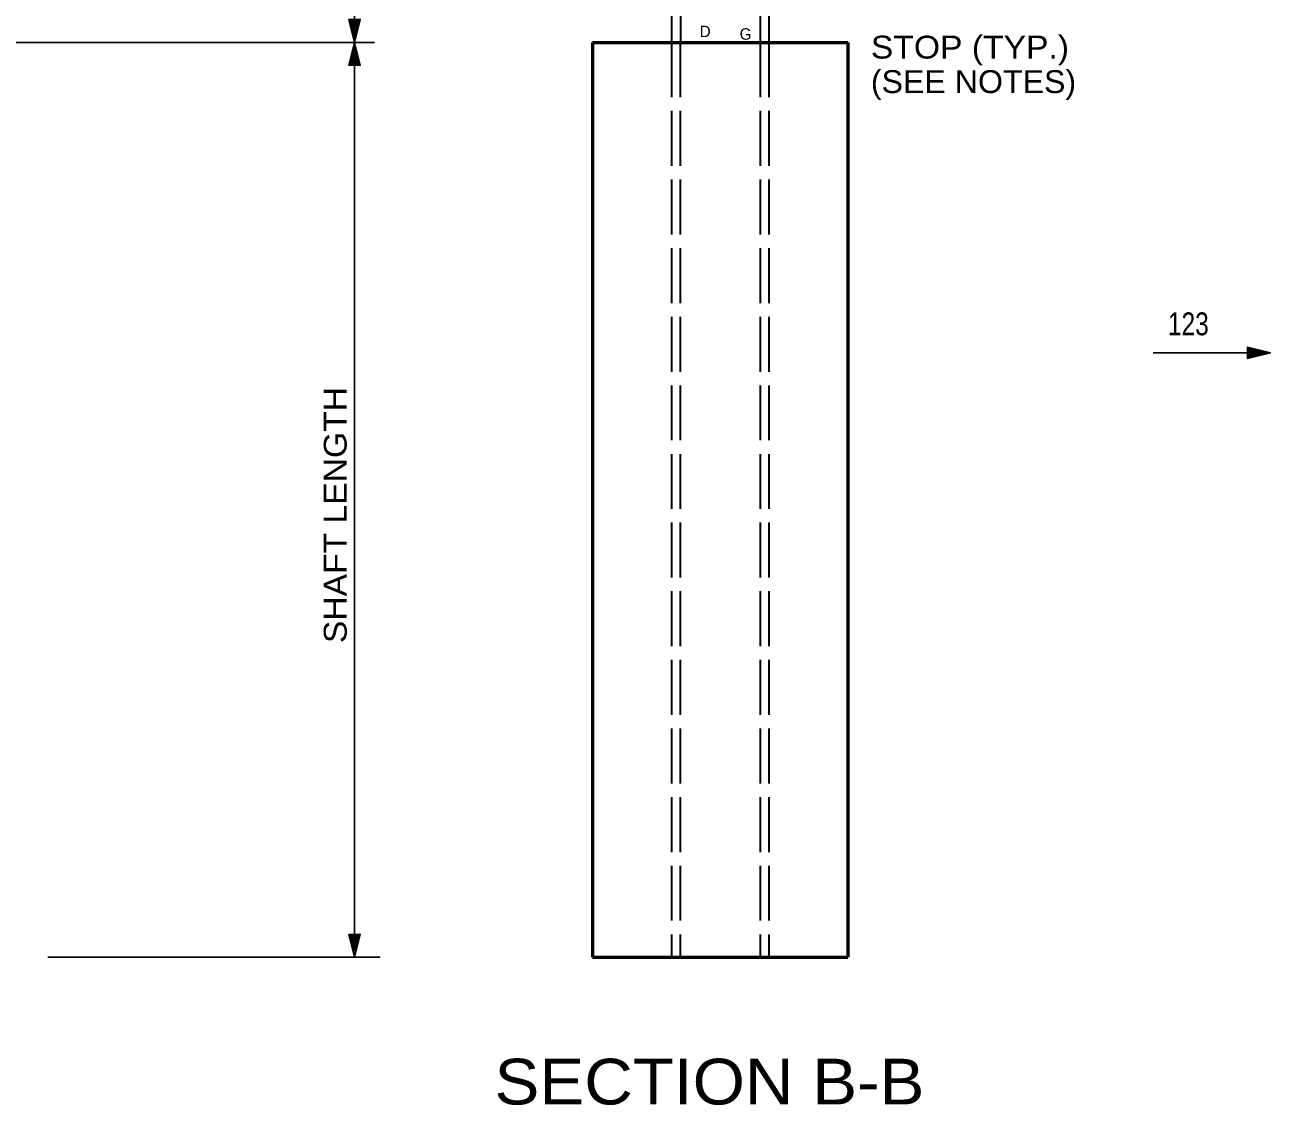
# Model space of a CAD drawing. Extents: x 10004.3 to 10074.8, y 10004.7 to 10051.3.
# Drawn here: x 10028.39 to 10041.98, y 10024.34 to 10036.15 of the extents above; entities that cross this region are included whole.
import ezdxf
from ezdxf.enums import TextEntityAlignment as Align

# ---------------------------------------------------------------- set-up
doc = ezdxf.new("R2010")
doc.units = 0
doc.header["$LTSCALE"] = 0.1
doc.linetypes.add('LONG_DASHED', pattern=[7.5, 6, -1.5])
for name, color, linetype, lineweight in [('1', 7, 'Continuous', 25), ('13', 7, 'Continuous', 25), ('4', 7, 'Continuous', 35), ('6', 7, 'Continuous', 25), ('7', 7, 'Continuous', 53)]:
    doc.layers.add(name, color=color, linetype=linetype, lineweight=lineweight)

msp = doc.modelspace()

# ---------------------------------------------------------------- linework, layer by layer
at = {"layer": '1', "lineweight": 53}
for p, q in [((10034.5977, 10035.9548), (10037.3848, 10035.9548)), ((10034.5977, 10035.9548), (10034.5977, 10025.9548)), ((10037.3848, 10035.9548), (10037.3848, 10025.9548)), ((10034.5977, 10025.9548), (10037.3848, 10025.9548))]:
    msp.add_line(p, q, dxfattribs=at)
at = {"layer": '13'}
for points in [[(10031.996, 10036.2048), (10032.0085, 10036.2048), (10031.996, 10035.9548), (10032.021, 10036.2048), (10032.0335, 10036.2048), (10031.996, 10035.9548), (10032.046, 10036.2048), (10032.0585, 10036.2048), (10031.996, 10035.9548), (10031.9335, 10036.2048), (10031.946, 10036.2048), (10031.996, 10035.9548), (10031.9585, 10036.2048), (10031.971, 10036.2048), (10031.996, 10035.9548), (10031.9835, 10036.2048), (10032.0585, 10036.2048), (10031.9335, 10036.2048), (10031.996, 10035.9548), (10032.0585, 10036.2048)], [(10031.996, 10035.7048), (10031.9835, 10035.7048), (10031.996, 10035.9548), (10031.971, 10035.7048), (10031.9585, 10035.7048), (10031.996, 10035.9548), (10031.946, 10035.7048), (10031.9335, 10035.7048), (10031.996, 10035.9548), (10032.0585, 10035.7048), (10032.046, 10035.7048), (10031.996, 10035.9548), (10032.0335, 10035.7048), (10032.021, 10035.7048), (10031.996, 10035.9548), (10032.0085, 10035.7048), (10031.9335, 10035.7048), (10032.0585, 10035.7048), (10031.996, 10035.9548), (10031.9335, 10035.7048)], [(10041.7548, 10032.5609), (10041.7548, 10032.5734), (10042.0048, 10032.5609), (10041.7548, 10032.5859), (10041.7548, 10032.5984), (10042.0048, 10032.5609), (10041.7548, 10032.6109), (10041.7548, 10032.6234), (10042.0048, 10032.5609), (10041.7548, 10032.4984), (10041.7548, 10032.5109), (10042.0048, 10032.5609), (10041.7548, 10032.5234), (10041.7548, 10032.5359), (10042.0048, 10032.5609), (10041.7548, 10032.5484), (10041.7548, 10032.6234), (10041.7548, 10032.4984), (10042.0048, 10032.5609), (10041.7548, 10032.6234)], [(10031.996, 10026.2048), (10032.0085, 10026.2048), (10031.996, 10025.9548), (10032.021, 10026.2048), (10032.0335, 10026.2048), (10031.996, 10025.9548), (10032.046, 10026.2048), (10032.0585, 10026.2048), (10031.996, 10025.9548), (10031.9335, 10026.2048), (10031.946, 10026.2048), (10031.996, 10025.9548), (10031.9585, 10026.2048), (10031.971, 10026.2048), (10031.996, 10025.9548), (10031.9835, 10026.2048), (10032.0585, 10026.2048), (10031.9335, 10026.2048), (10031.996, 10025.9548), (10032.0585, 10026.2048)]]:
    msp.add_lwpolyline(points, dxfattribs=at)
at = {"layer": '4'}
for p, q in [((10035.5572, 10046.9548), (10035.5572, 10035.9548)), ((10036.4271, 10046.9548), (10036.4271, 10035.9548)), ((10036.5225, 10046.9548), (10036.5225, 10035.9548)), ((10035.46, 10041.6338), (10035.46, 10035.9548))]:
    msp.add_line(p, q, dxfattribs=at)
at = {"layer": '4', "linetype": 'LONG_DASHED'}
for p, q in [((10035.46, 10035.9548), (10035.46, 10025.9548)), ((10035.5554, 10035.9548), (10035.5554, 10025.9548)), ((10036.4271, 10035.9548), (10036.4271, 10025.9548)), ((10036.5225, 10035.9548), (10036.5225, 10025.9548))]:
    msp.add_line(p, q, dxfattribs=at)
at = {"layer": '6'}
for p, q in [((10031.996, 10035.9548), (10031.996, 10036.9548)), ((10027.5033, 10035.9548), (10032.2129, 10035.9548)), ((10031.996, 10025.9548), (10031.996, 10035.9548)), ((10040.7251, 10032.5609), (10042.0048, 10032.5609)), ((10028.6423, 10025.9548), (10032.274, 10025.9548))]:
    msp.add_line(p, q, dxfattribs=at)

# ---------------------------------------------------------------- texts
at = {"layer": '7'}
for s, p in [('D', (10035.8272, 10036.0117)), ('G', (10036.2695, 10035.9836))]:
    msp.add_text(s, height=0.125, dxfattribs=at).set_placement(p, align=Align.CENTER)
for s, height, width, p in [('STOP (TYP.)', 0.25, 1.1, (10037.6386, 10035.7778)), ('(SEE NOTES)', 0.25, 1.05, (10037.6386, 10035.4008)), ('123', 0.25, 0.8, (10040.8852, 10032.7531)), ('SECTION B-B', 0.5, 1.1, (10033.5245, 10024.3451))]:
    msp.add_text(s, height=height, dxfattribs=dict(at, width=width)).set_placement(p)
at = {"layer": '7', "width": 1.1}
msp.add_text('SHAFT LENGTH', height=0.25, rotation=90, dxfattribs=at).set_placement((10031.9094, 10029.3881))

doc.saveas('drawing.dxf')
